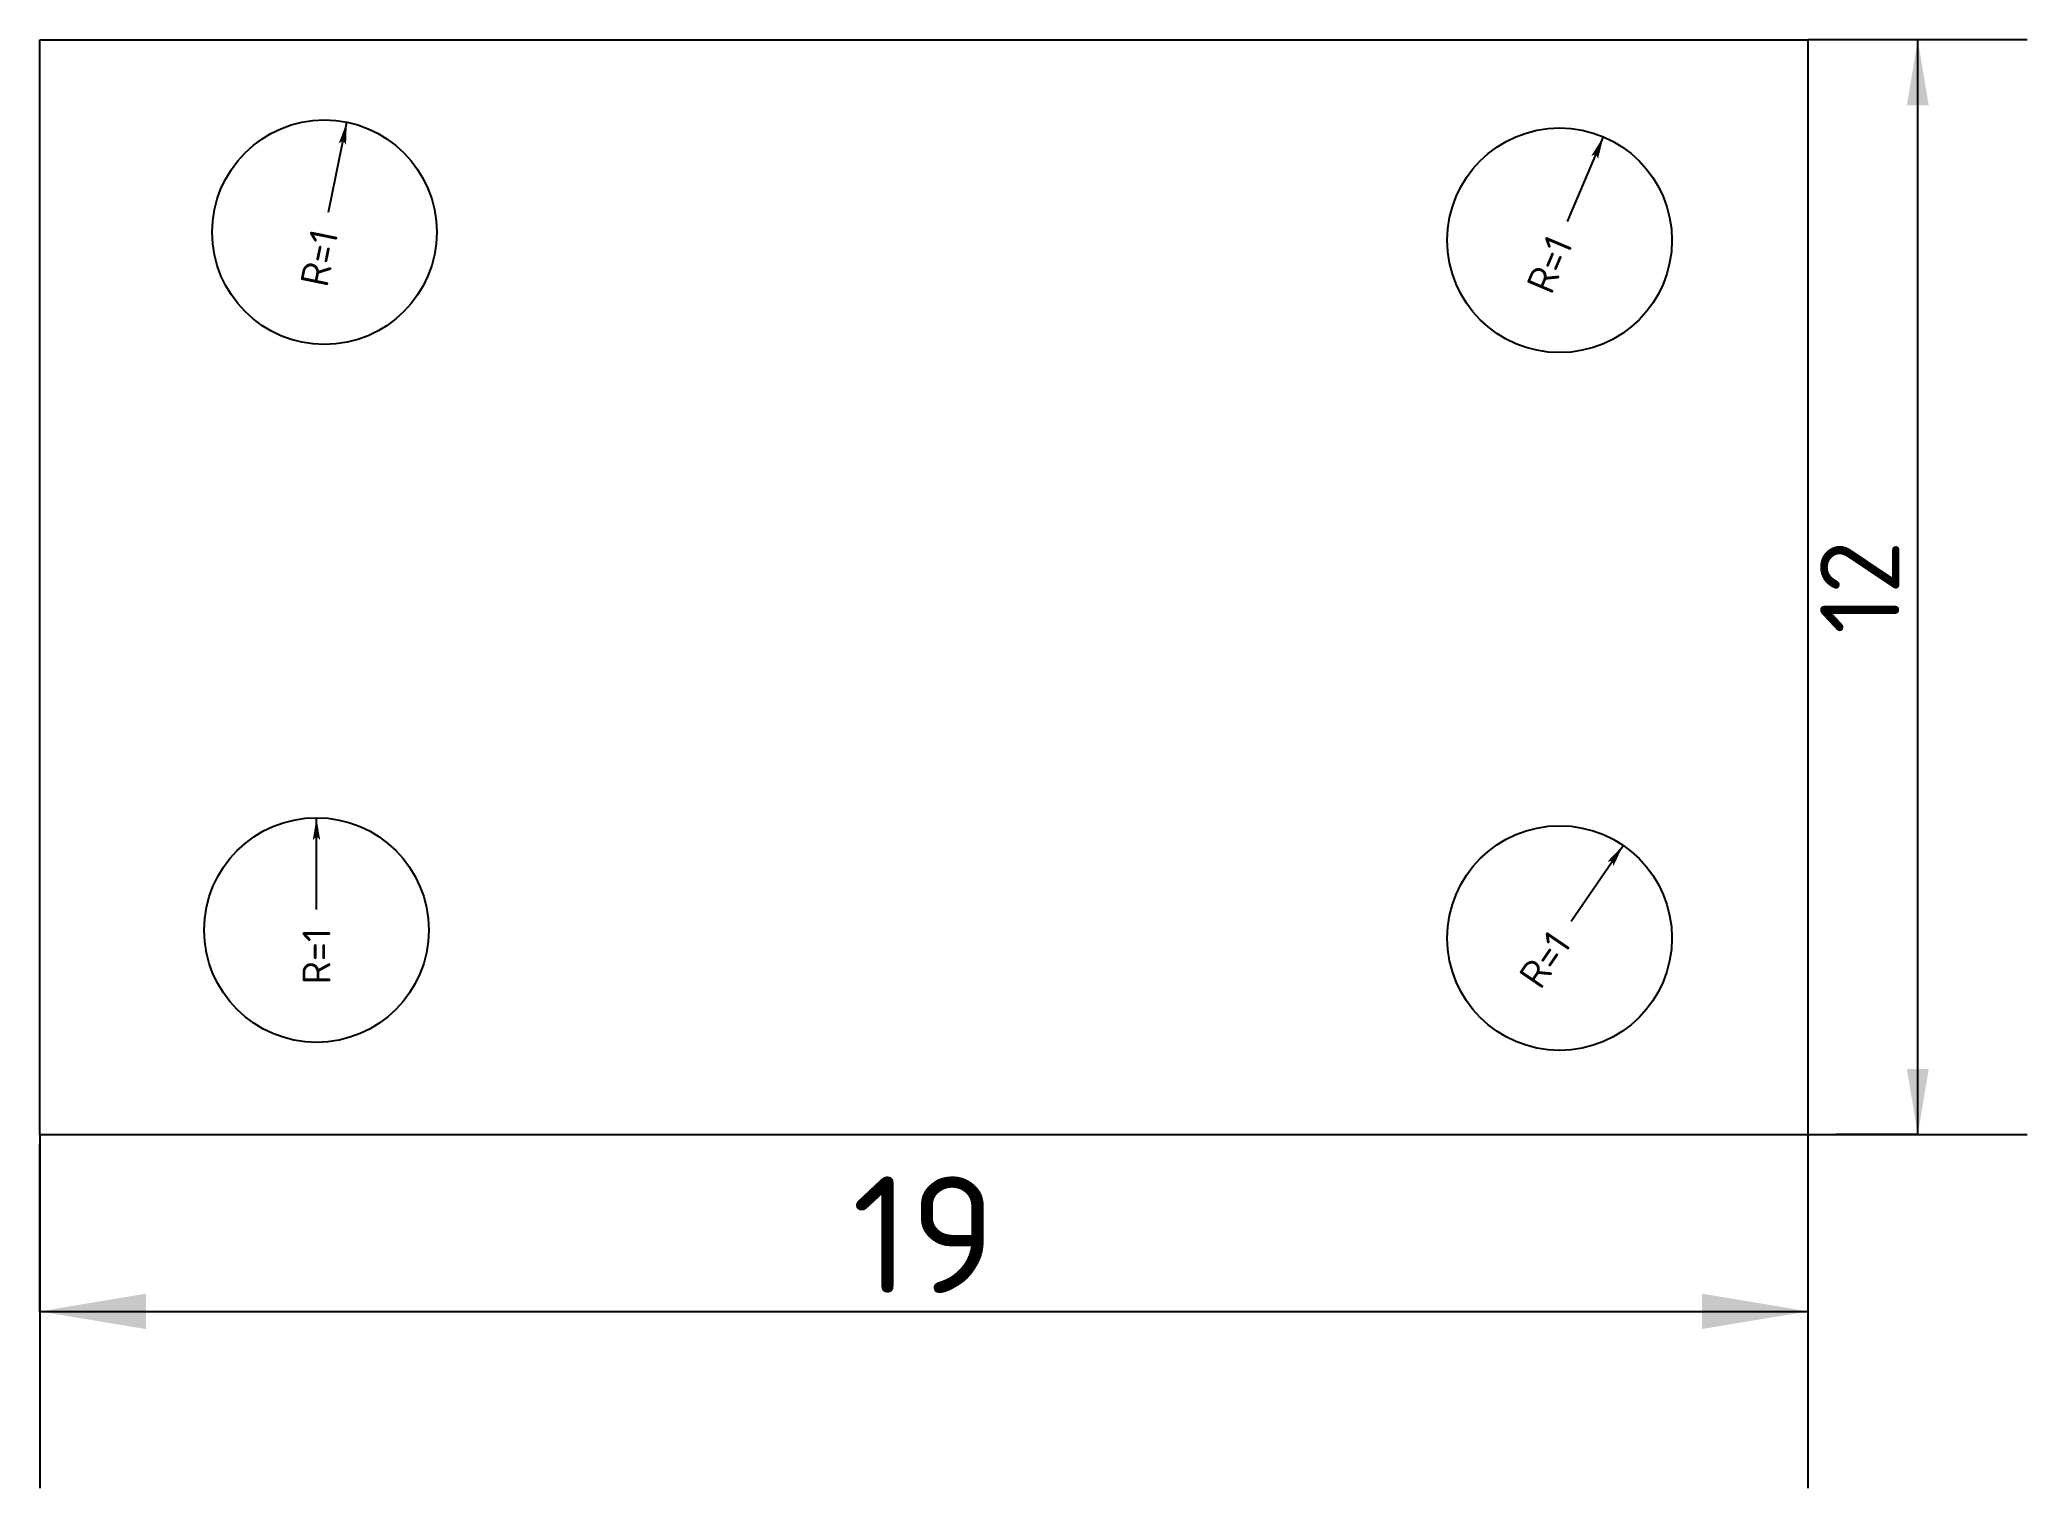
# Model space of a CAD drawing. Extents: x 0 to 21.6, y -3.8 to 11.9.
import ezdxf
from ezdxf.enums import TextEntityAlignment as Align

# ---------------------------------------------------------------- set-up
doc = ezdxf.new("R2010")
doc.units = 0
doc.layers.add('DIMENSIONS', color=1, linetype='CONTINUOUS')
doc.styles.add('ISOCPEUR', font='isocpeur.ttf')

# ---------------------------------------------------------------- blocks, each defined once
blk = doc.blocks.new('DIMTICK_ARROW')
at = {"color": 5}
blk.add_line((0, 0.5), (0, -0.5), dxfattribs=at)
at = {"color": 7}
blk.add_solid([(0, 0), (0.3, 0.05), (0.3, -0.05)], dxfattribs=at)
blk = doc.blocks.new('DIMTICK_RADIUS')
at = {"color": 7}
blk.add_solid([(0, 0), (0.3, 0.05), (0.3, -0.05), (0.25, 0)], dxfattribs=at)

msp = doc.modelspace()

# ---------------------------------------------------------------- linework, layer by layer
at = {"color": 3}
for p, q in [((0, 11.912), (19.242, 11.912)), ((0, 0), (0, 11.912)), ((0, 0), (0, 11.912)), ((0, 11.912), (19.242, 11.912)), ((19.242, 0), (19.242, 11.912)), ((19.242, 0), (19.242, 11.912)), ((0, 0), (19.242, 0)), ((0, 0), (19.242, 0))]:
    msp.add_line(p, q, dxfattribs=at)
for centre in [(3.098, 9.818), (16.537, 9.73), (3.011, 2.225), (16.537, 2.138)]:
    msp.add_circle(centre, 1.222, dxfattribs=at)
at = {"layer": 'DIMENSIONS', "color": 5}
for p, q in [((20.434, 11.912), (19.542, 11.912)), ((20.434, 11.912), (19.542, 11.912)), ((20.434, 11.912), (19.542, 11.912)), ((20.434, 11.912), (19.542, 11.912)), ((20.434, 11.912), (19.542, 11.912)), ((20.434, 11.912), (19.542, 11.912)), ((20.434, 11.912), (19.542, 11.912)), ((20.434, 11.912), (19.542, 11.912)), ((20.434, 11.912), (19.542, 11.912)), ((0, -1.924), (0, -0.108)), ((0, -1.924), (0, -0.108)), ((0, -1.924), (0, -0.108)), ((0, -1.924), (0, -0.108)), ((0, -1.924), (0, -0.108)), ((0, -1.924), (0, -0.108)), ((0, -1.924), (0, -0.108)), ((0, -1.924), (0, -0.108)), ((0, -1.924), (0, -0.108)), ((0, -1.924), (0, -0.108)), ((0, -1.924), (0, -0.108)), ((0, -1.924), (0, -0.108)), ((19.242, -1.924), (19.242, -0.108)), ((19.242, -1.924), (19.242, -0.108)), ((19.242, -1.924), (19.242, -0.108)), ((19.242, -1.924), (19.242, -0.108)), ((19.242, -1.924), (19.242, -0.108)), ((19.242, -1.924), (19.242, -0.108)), ((19.242, -1.924), (19.242, -0.108)), ((19.242, -1.924), (19.242, -0.108)), ((19.242, -1.924), (19.242, -0.108)), ((19.242, -1.924), (19.242, -0.108)), ((19.242, -1.924), (19.242, -0.108)), ((19.242, -1.924), (19.242, -0.108)), ((20.434, 0), (19.542, 0)), ((20.434, 0), (19.542, 0)), ((20.434, 0), (19.542, 0)), ((20.434, 0), (19.542, 0)), ((20.434, 0), (19.542, 0)), ((20.434, 0), (19.542, 0)), ((20.434, 0), (19.542, 0)), ((20.434, 0), (19.542, 0)), ((20.434, 0), (19.542, 0))]:
    msp.add_line(p, q, dxfattribs=at)
at = {"layer": 'DIMENSIONS', "color": 7}
for p, q in [((20.434, 0), (20.434, 11.912)), ((20.434, 0), (20.434, 11.912)), ((20.434, 0), (20.434, 11.912)), ((20.434, 0), (20.434, 11.912)), ((20.434, 0), (20.434, 11.912)), ((20.434, 0), (20.434, 11.912)), ((20.434, 0), (20.434, 11.912)), ((20.434, 0), (20.434, 11.912)), ((20.434, 0), (20.434, 11.912)), ((3.142, 10.035), (3.341, 11.015)), ((3.142, 10.035), (3.341, 11.015)), ((3.142, 10.035), (3.341, 11.015)), ((16.624, 9.935), (17.013, 10.856)), ((16.624, 9.935), (17.013, 10.856)), ((3.011, 2.447), (3.011, 3.447)), ((3.011, 2.447), (3.011, 3.447)), ((3.011, 2.447), (3.011, 3.447)), ((3.011, 2.447), (3.011, 3.447)), ((16.662, 2.321), (17.227, 3.146)), ((0, -1.924), (19.242, -1.924)), ((0, -1.924), (19.242, -1.924)), ((0, -1.924), (19.242, -1.924)), ((0, -1.924), (19.242, -1.924)), ((0, -1.924), (19.242, -1.924)), ((0, -1.924), (19.242, -1.924)), ((0, -1.924), (19.242, -1.924)), ((0, -1.924), (19.242, -1.924)), ((0, -1.924), (19.242, -1.924)), ((0, -1.924), (19.242, -1.924)), ((0, -1.924), (19.242, -1.924)), ((0, -1.924), (19.242, -1.924))]:
    msp.add_line(p, q, dxfattribs=at)

# ---------------------------------------------------------------- block references
at = {"layer": 'DIMENSIONS'}
for name, p, xscale, yscale, rotation in [('DIMTICK_ARROW', (20.434, 11.912), 2.3824036958983923, 2.3824036958983923, 270), ('DIMTICK_ARROW', (20.434, 11.912), 2.3824036958983923, 2.3824036958983923, 270), ('DIMTICK_ARROW', (20.434, 11.912), 2.3824036958983923, 2.3824036958983923, 270), ('DIMTICK_ARROW', (20.434, 11.912), 2.3824036958983923, 2.3824036958983923, 270), ('DIMTICK_ARROW', (20.434, 11.912), 2.3824036958983923, 2.3824036958983923, 270), ('DIMTICK_ARROW', (20.434, 11.912), 2.3824036958983923, 2.3824036958983923, 270), ('DIMTICK_ARROW', (20.434, 11.912), 2.3824036958983923, 2.3824036958983923, 270), ('DIMTICK_ARROW', (20.434, 11.912), 2.3824036958983923, 2.3824036958983923, 270), ('DIMTICK_ARROW', (20.434, 11.912), 2.3824036958983923, 2.3824036958983923, 270), ('DIMTICK_RADIUS', (3.341, 11.015), 0.8144969900507325, 0.8144969900507325, 258.54084409738357), ('DIMTICK_RADIUS', (3.341, 11.015), 0.8144969900507325, 0.8144969900507325, 258.54084409738357), ('DIMTICK_RADIUS', (3.341, 11.015), 0.8144969900507325, 0.8144969900507325, 258.54084409738357), ('DIMTICK_RADIUS', (17.013, 10.856), 0.8144969900507325, 0.8144969900507325, 247.08168819476705), ('DIMTICK_RADIUS', (17.013, 10.856), 0.8144969900507325, 0.8144969900507325, 247.08168819476705), ('DIMTICK_RADIUS', (3.011, 3.447), 0.8144969900507325, 0.8144969900507325, 270), ('DIMTICK_RADIUS', (3.011, 3.447), 0.8144969900507325, 0.8144969900507325, 270), ('DIMTICK_RADIUS', (3.011, 3.447), 0.8144969900507325, 0.8144969900507325, 270), ('DIMTICK_RADIUS', (3.011, 3.447), 0.8144969900507325, 0.8144969900507325, 270), ('DIMTICK_RADIUS', (17.227, 3.146), 0.8144969900507325, 0.8144969900507325, 235.62253229215062), ('DIMTICK_ARROW', (20.434, 0), 2.3824036958983923, 2.3824036958983923, 90), ('DIMTICK_ARROW', (20.434, 0), 2.3824036958983923, 2.3824036958983923, 90), ('DIMTICK_ARROW', (20.434, 0), 2.3824036958983923, 2.3824036958983923, 90), ('DIMTICK_ARROW', (20.434, 0), 2.3824036958983923, 2.3824036958983923, 90), ('DIMTICK_ARROW', (20.434, 0), 2.3824036958983923, 2.3824036958983923, 90), ('DIMTICK_ARROW', (20.434, 0), 2.3824036958983923, 2.3824036958983923, 90), ('DIMTICK_ARROW', (20.434, 0), 2.3824036958983923, 2.3824036958983923, 90), ('DIMTICK_ARROW', (20.434, 0), 2.3824036958983923, 2.3824036958983923, 90), ('DIMTICK_ARROW', (20.434, 0), 2.3824036958983923, 2.3824036958983923, 90), ('DIMTICK_ARROW', (19.242, -1.924), 3.848498277989711, 3.848498277989711, 180), ('DIMTICK_ARROW', (19.242, -1.924), 3.848498277989711, 3.848498277989711, 180), ('DIMTICK_ARROW', (19.242, -1.924), 3.848498277989711, 3.848498277989711, 180), ('DIMTICK_ARROW', (19.242, -1.924), 3.848498277989711, 3.848498277989711, 180), ('DIMTICK_ARROW', (19.242, -1.924), 3.848498277989711, 3.848498277989711, 180), ('DIMTICK_ARROW', (19.242, -1.924), 3.848498277989711, 3.848498277989711, 180), ('DIMTICK_ARROW', (19.242, -1.924), 3.848498277989711, 3.848498277989711, 180), ('DIMTICK_ARROW', (19.242, -1.924), 3.848498277989711, 3.848498277989711, 180), ('DIMTICK_ARROW', (19.242, -1.924), 3.848498277989711, 3.848498277989711, 180), ('DIMTICK_ARROW', (19.242, -1.924), 3.848498277989711, 3.848498277989711, 180), ('DIMTICK_ARROW', (19.242, -1.924), 3.848498277989711, 3.848498277989711, 180), ('DIMTICK_ARROW', (19.242, -1.924), 3.848498277989711, 3.848498277989711, 180)]:
    msp.add_blockref(name, p, dxfattribs=dict(at, xscale=xscale, yscale=yscale, rotation=rotation))
at = {"layer": 'DIMENSIONS', "xscale": 3.848498277989711, "yscale": 3.848498277989711}
msp.add_blockref('DIMTICK_ARROW', (0, -1.924), dxfattribs=at)
msp.add_blockref('DIMTICK_ARROW', (0, -1.924), dxfattribs=at)
msp.add_blockref('DIMTICK_ARROW', (0, -1.924), dxfattribs=at)
msp.add_blockref('DIMTICK_ARROW', (0, -1.924), dxfattribs=at)
msp.add_blockref('DIMTICK_ARROW', (0, -1.924), dxfattribs=at)
msp.add_blockref('DIMTICK_ARROW', (0, -1.924), dxfattribs=at)
msp.add_blockref('DIMTICK_ARROW', (0, -1.924), dxfattribs=at)
msp.add_blockref('DIMTICK_ARROW', (0, -1.924), dxfattribs=at)
msp.add_blockref('DIMTICK_ARROW', (0, -1.924), dxfattribs=at)
msp.add_blockref('DIMTICK_ARROW', (0, -1.924), dxfattribs=at)
msp.add_blockref('DIMTICK_ARROW', (0, -1.924), dxfattribs=at)
msp.add_blockref('DIMTICK_ARROW', (0, -1.924), dxfattribs=at)

# ---------------------------------------------------------------- texts
at = {"layer": 'DIMENSIONS', "color": 7, "style": 'ISOCPEUR'}
for rotation, p in [(78.5408, (3.102, 9.839)), (78.5408, (3.102, 9.839)), (78.5408, (3.102, 9.839)), (67.0817, (16.546, 9.75)), (67.0817, (16.546, 9.75)), (90, (3.011, 2.247)), (90, (3.011, 2.247)), (90, (3.011, 2.247)), (90, (3.011, 2.247)), (55.6225, (16.549, 2.156))]:
    msp.add_text('R=1', height=0.3054, rotation=rotation, dxfattribs=at).set_placement(p, align=Align.MIDDLE_RIGHT)
msp.add_text('12', height=0.8618, rotation=90, dxfattribs=at).set_placement((19.803, 5.956), align=Align.MIDDLE_CENTER)
msp.add_text('12', height=0.8618, rotation=90, dxfattribs=at).set_placement((19.803, 5.956), align=Align.MIDDLE_CENTER)
msp.add_text('12', height=0.8618, rotation=90, dxfattribs=at).set_placement((19.803, 5.956), align=Align.MIDDLE_CENTER)
msp.add_text('12', height=0.8618, rotation=90, dxfattribs=at).set_placement((19.803, 5.956), align=Align.MIDDLE_CENTER)
msp.add_text('12', height=0.8618, rotation=90, dxfattribs=at).set_placement((19.803, 5.956), align=Align.MIDDLE_CENTER)
msp.add_text('12', height=0.8618, rotation=90, dxfattribs=at).set_placement((19.803, 5.956), align=Align.MIDDLE_CENTER)
msp.add_text('12', height=0.8618, rotation=90, dxfattribs=at).set_placement((19.803, 5.956), align=Align.MIDDLE_CENTER)
msp.add_text('12', height=0.8618, rotation=90, dxfattribs=at).set_placement((19.803, 5.956), align=Align.MIDDLE_CENTER)
msp.add_text('12', height=0.8618, rotation=90, dxfattribs=at).set_placement((19.803, 5.956), align=Align.MIDDLE_CENTER)
msp.add_text('19', height=1.269, dxfattribs=at).set_placement((9.621, -1.09), align=Align.MIDDLE_CENTER)
msp.add_text('19', height=1.269, dxfattribs=at).set_placement((9.621, -1.09), align=Align.MIDDLE_CENTER)
msp.add_text('19', height=1.269, dxfattribs=at).set_placement((9.621, -1.09), align=Align.MIDDLE_CENTER)
msp.add_text('19', height=1.269, dxfattribs=at).set_placement((9.621, -1.09), align=Align.MIDDLE_CENTER)
msp.add_text('19', height=1.269, dxfattribs=at).set_placement((9.621, -1.09), align=Align.MIDDLE_CENTER)
msp.add_text('19', height=1.269, dxfattribs=at).set_placement((9.621, -1.09), align=Align.MIDDLE_CENTER)
msp.add_text('19', height=1.269, dxfattribs=at).set_placement((9.621, -1.09), align=Align.MIDDLE_CENTER)
msp.add_text('19', height=1.269, dxfattribs=at).set_placement((9.621, -1.09), align=Align.MIDDLE_CENTER)
msp.add_text('19', height=1.269, dxfattribs=at).set_placement((9.621, -1.09), align=Align.MIDDLE_CENTER)
msp.add_text('19', height=1.269, dxfattribs=at).set_placement((9.621, -1.09), align=Align.MIDDLE_CENTER)
msp.add_text('19', height=1.269, dxfattribs=at).set_placement((9.621, -1.09), align=Align.MIDDLE_CENTER)
msp.add_text('19', height=1.269, dxfattribs=at).set_placement((9.621, -1.09), align=Align.MIDDLE_CENTER)

doc.saveas('drawing.dxf')
